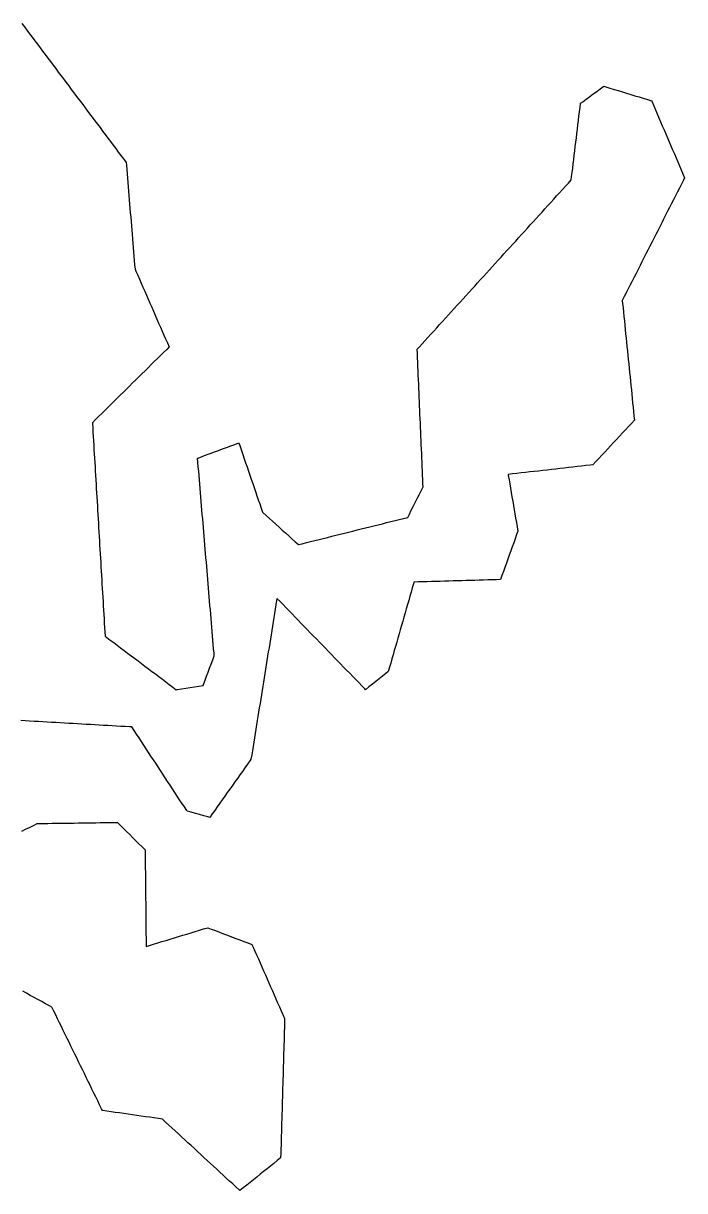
# Model space of a CAD drawing. Header units: millimetres. Extents: x 32 to 3054, y 42 to 5568.
# Drawn here: x 652.4 to 804.4, y 3499.2 to 3767.7 of the extents above; entities that cross this region are included whole.
import ezdxf

# ---------------------------------------------------------------- set-up
doc = ezdxf.new("R2010")
doc.units = ezdxf.units.MM
doc.layers.add('ALL_ISLANDS', color=7, linetype='Continuous')
doc.layers.add('OUTLINE_ISLAND_01', color=7, linetype='Continuous')

msp = doc.modelspace()

# ---------------------------------------------------------------- linework, layer by layer
at = {"layer": 'ALL_ISLANDS'}
for points in [[(652.0059, 3767.7425), (652.6061, 3766.9427), (653.2064, 3766.1429), (653.8066, 3765.3431), (654.4069, 3764.5432), (655.0071, 3763.7434), (655.6074, 3762.9436), (656.2076, 3762.1438), (656.8078, 3761.344), (657.4081, 3760.5442), (658.0083, 3759.7443), (658.6086, 3758.9445), (659.2088, 3758.1447), (659.8091, 3757.3449), (660.4093, 3756.5451), (661.0096, 3755.7453), (661.6098, 3754.9454), (662.21, 3754.1456), (662.8103, 3753.3458), (663.4105, 3752.546), (664.0108, 3751.7462), (664.611, 3750.9464), (665.2113, 3750.1465), (665.8115, 3749.3467), (666.4118, 3748.5469), (667.012, 3747.7471), (667.6123, 3746.9473), (668.2125, 3746.1475), (668.8127, 3745.3476), (669.413, 3744.5478), (670.0132, 3743.748), (670.6135, 3742.9482), (671.2137, 3742.1484), (671.814, 3741.3486), (672.4142, 3740.5488), (673.0145, 3739.7489), (673.6147, 3738.9491), (674.2149, 3738.1493), (674.8152, 3737.3495), (675.4154, 3736.5497), (676.0157, 3735.7499), (676.0673, 3735.1271), (676.15, 3734.1305), (676.2327, 3733.134), (676.3153, 3732.1374), (676.398, 3731.1408), (676.4806, 3730.1442), (676.5633, 3729.1476), (676.6459, 3728.1511), (676.7286, 3727.1545), (676.8113, 3726.1579), (676.8939, 3725.1613), (676.9766, 3724.1648), (677.0592, 3723.1682), (677.1419, 3722.1716), (677.2246, 3721.175), (677.3072, 3720.1784), (677.3899, 3719.1819), (677.4725, 3718.1853), (677.5552, 3717.1887), (677.6378, 3716.1921), (677.7205, 3715.1955), (677.8032, 3714.199), (677.8858, 3713.2024), (677.9685, 3712.2058), (678.0511, 3711.2092), (678.271, 3710.7078), (678.6727, 3709.7919), (679.0743, 3708.8761), (679.4759, 3707.9603), (679.8775, 3707.0445), (680.2791, 3706.1287), (680.6807, 3705.2129), (681.0823, 3704.2971), (681.4839, 3703.3813), (681.8855, 3702.4655), (682.2871, 3701.5496), (682.6887, 3700.6338), (683.0904, 3699.718), (683.492, 3698.8022), (683.8936, 3697.8864), (684.2952, 3696.9706), (684.6968, 3696.0548), (685.0984, 3695.139), (685.5, 3694.2232), (685.9016, 3693.3073), (685.3342, 3692.7473), (684.6225, 3692.0449), (683.9108, 3691.3424), (683.1991, 3690.6399), (682.4873, 3689.9375), (681.7756, 3689.235), (681.0639, 3688.5325), (680.3522, 3687.83), (679.6405, 3687.1276), (678.9288, 3686.4251), (678.2171, 3685.7226), (677.5053, 3685.0202), (676.7936, 3684.3177), (676.0819, 3683.6152), (675.3702, 3682.9128), (674.6585, 3682.2103), (673.9468, 3681.5078), (673.235, 3680.8054), (672.5233, 3680.1029), (671.8116, 3679.4004), (671.0999, 3678.698), (670.3882, 3677.9955), (669.6765, 3677.293), (668.9647, 3676.5906), (668.253, 3675.8881), (668.2641, 3675.7013), (668.3235, 3674.7031), (668.3828, 3673.7048), (668.4421, 3672.7066), (668.5014, 3671.7084), (668.5608, 3670.7101), (668.6201, 3669.7119), (668.6794, 3668.7137), (668.7387, 3667.7154), (668.798, 3666.7172), (668.8574, 3665.7189), (668.9167, 3664.7207), (668.976, 3663.7225), (669.0353, 3662.7242), (669.0947, 3661.726), (669.154, 3660.7277), (669.2133, 3659.7295), (669.2726, 3658.7313), (669.332, 3657.733), (669.3913, 3656.7348), (669.4506, 3655.7365), (669.5099, 3654.7383), (669.5693, 3653.7401), (669.6286, 3652.7418), (669.6879, 3651.7436), (669.7472, 3650.7454), (669.8066, 3649.7471), (669.8659, 3648.7489), (669.9252, 3647.7506), (669.9845, 3646.7524), (670.0439, 3645.7542), (670.1032, 3644.7559), (670.1625, 3643.7577), (670.2218, 3642.7594), (670.2812, 3641.7612), (670.3405, 3640.763), (670.3998, 3639.7647), (670.4591, 3638.7665), (670.5185, 3637.7682), (670.5778, 3636.77), (670.6371, 3635.7718), (670.6964, 3634.7735), (670.7558, 3633.7753), (670.8151, 3632.7771), (670.8744, 3631.7788), (670.9337, 3630.7806), (670.9931, 3629.7823), (671.0524, 3628.7841), (671.1117, 3627.7859), (671.171, 3626.7876), (671.556, 3626.4982), (672.3552, 3625.8972), (673.1545, 3625.2962), (673.9538, 3624.6953), (674.753, 3624.0943), (675.5523, 3623.4933), (676.3516, 3622.8923), (677.1508, 3622.2914), (677.9501, 3621.6904), (678.7494, 3621.0894), (679.5486, 3620.4884), (680.3479, 3619.8875), (681.1472, 3619.2865), (681.9464, 3618.6855), (682.7457, 3618.0845), (683.545, 3617.4836), (684.3442, 3616.8826), (685.1435, 3616.2816), (685.9428, 3615.6806), (686.742, 3615.0797), (687.5413, 3614.4787), (687.7564, 3614.5114), (688.745, 3614.662), (689.7336, 3614.8125), (690.7222, 3614.9631), (691.7108, 3615.1136), (692.6995, 3615.2642), (693.6881, 3615.4147), (693.7937, 3615.694), (694.1476, 3616.6293), (694.5014, 3617.5646), (694.8553, 3618.4999), (695.2091, 3619.4352), (695.563, 3620.3705), (695.9169, 3621.3058), (696.2707, 3622.2411), (696.2168, 3622.8817), (696.1328, 3623.8782), (696.0489, 3624.8746), (695.965, 3625.8711), (695.881, 3626.8676), (695.7971, 3627.8641), (695.7131, 3628.8605), (695.6292, 3629.857), (695.5453, 3630.8535), (695.4613, 3631.8499), (695.3774, 3632.8464), (695.2934, 3633.8429), (695.2095, 3634.8394), (695.1256, 3635.8358), (695.0416, 3636.8323), (694.9577, 3637.8288), (694.8738, 3638.8252), (694.7898, 3639.8217), (694.7059, 3640.8182), (694.6219, 3641.8146), (694.538, 3642.8111), (694.4541, 3643.8076), (694.3701, 3644.8041), (694.2862, 3645.8005), (694.2022, 3646.797), (694.1183, 3647.7935), (694.0344, 3648.7899), (693.9504, 3649.7864), (693.8665, 3650.7829), (693.7826, 3651.7794), (693.6986, 3652.7758), (693.6147, 3653.7723), (693.5307, 3654.7688), (693.4468, 3655.7652), (693.3629, 3656.7617), (693.2789, 3657.7582), (693.195, 3658.7547), (693.111, 3659.7511), (693.0271, 3660.7476), (692.9432, 3661.7441), (692.8592, 3662.7405), (692.7753, 3663.737), (692.6914, 3664.7335), (692.6074, 3665.73), (692.5235, 3666.7264), (692.4395, 3667.7229), (692.5535, 3667.7649), (693.4918, 3668.1107), (694.4302, 3668.4564), (695.3685, 3668.8022), (696.3068, 3669.148), (697.2451, 3669.4937), (698.1834, 3669.8395), (699.1218, 3670.1853), (700.0601, 3670.531), (700.9984, 3670.8768), (701.9367, 3671.2226), (702.2009, 3670.449), (702.524, 3669.5027), (702.8472, 3668.5563), (703.1704, 3667.61), (703.4935, 3666.6636), (703.8167, 3665.7173), (704.1398, 3664.7709), (704.463, 3663.8246), (704.7862, 3662.8782), (705.1093, 3661.9319), (705.4325, 3660.9856), (705.7556, 3660.0392), (706.0788, 3659.0929), (706.402, 3658.1465), (706.7251, 3657.2002), (707.0483, 3656.2538), (707.3714, 3655.3075), (707.4715, 3655.217), (708.2135, 3654.5466), (708.9555, 3653.8762), (709.6975, 3653.2058), (710.4395, 3652.5354), (711.1815, 3651.8649), (711.9234, 3651.1945), (712.6654, 3650.5241), (713.4074, 3649.8537), (714.1494, 3649.1833), (714.8914, 3648.5128), (715.6334, 3647.8424), (716.4989, 3648.0585), (717.4691, 3648.3008), (718.4393, 3648.543), (719.4095, 3648.7853), (720.3797, 3649.0275), (721.35, 3649.2697), (722.3202, 3649.512), (723.2904, 3649.7542), (724.2606, 3649.9965), (725.2308, 3650.2387), (726.201, 3650.4809), (727.1713, 3650.7232), (728.1415, 3650.9654), (729.1117, 3651.2077), (730.0819, 3651.4499), (731.0521, 3651.6922), (732.0223, 3651.9344), (732.9926, 3652.1766), (733.9628, 3652.4189), (734.933, 3652.6611), (735.9032, 3652.9034), (736.8734, 3653.1456), (737.8436, 3653.3878), (738.8138, 3653.6301), (739.7841, 3653.8723), (740.7543, 3654.1146), (741.1345, 3654.8645), (741.5868, 3655.7564), (742.039, 3656.6483), (742.4912, 3657.5402), (742.9435, 3658.4321), (743.3957, 3659.324), (743.8479, 3660.2159), (744.3002, 3661.1078), (744.2701, 3661.8067), (744.2272, 3662.8058), (744.1843, 3663.8048), (744.1413, 3664.8039), (744.0984, 3665.803), (744.0554, 3666.8021), (744.0125, 3667.8012), (743.9696, 3668.8002), (743.9266, 3669.7993), (743.8837, 3670.7984), (743.8408, 3671.7975), (743.7978, 3672.7965), (743.7549, 3673.7956), (743.712, 3674.7947), (743.669, 3675.7938), (743.6261, 3676.7929), (743.5832, 3677.7919), (743.5402, 3678.791), (743.4973, 3679.7901), (743.4543, 3680.7892), (743.4114, 3681.7882), (743.3685, 3682.7873), (743.3255, 3683.7864), (743.2826, 3684.7855), (743.2397, 3685.7846), (743.1967, 3686.7836), (743.1538, 3687.7827), (743.1109, 3688.7818), (743.0679, 3689.7809), (743.025, 3690.7799), (742.982, 3691.779), (742.9391, 3692.7781), (743.3805, 3693.2636), (744.0533, 3694.0034), (744.7261, 3694.7433), (745.3988, 3695.4831), (746.0716, 3696.223), (746.7444, 3696.9628), (747.4171, 3697.7027), (748.0899, 3698.4425), (748.7627, 3699.1824), (749.4354, 3699.9223), (750.1082, 3700.6621), (750.781, 3701.402), (751.4537, 3702.1418), (752.1265, 3702.8817), (752.7992, 3703.6215), (753.472, 3704.3614), (754.1448, 3705.1013), (754.8175, 3705.8411), (755.4903, 3706.581), (756.1631, 3707.3208), (756.8358, 3708.0607), (757.5086, 3708.8005), (758.1814, 3709.5404), (758.8541, 3710.2803), (759.5269, 3711.0201), (760.1997, 3711.76), (760.8724, 3712.4998), (761.5452, 3713.2397), (762.218, 3713.9795), (762.8907, 3714.7194), (763.5635, 3715.4592), (764.2362, 3716.1991), (764.909, 3716.939), (765.5818, 3717.6788), (766.2545, 3718.4187), (766.9273, 3719.1585), (767.6001, 3719.8984), (768.2728, 3720.6382), (768.9456, 3721.3781), (769.6184, 3722.118), (770.2911, 3722.8578), (770.9639, 3723.5977), (771.6367, 3724.3375), (772.3094, 3725.0774), (772.9822, 3725.8172), (773.655, 3726.5571), (774.3277, 3727.297), (775.0005, 3728.0368), (775.6732, 3728.7767), (776.346, 3729.5165), (777.0188, 3730.2564), (777.6915, 3730.9962), (778.3643, 3731.7361), (778.4545, 3732.4789), (778.5751, 3733.4717), (778.6956, 3734.4644), (778.8162, 3735.4571), (778.9368, 3736.4498), (779.0573, 3737.4425), (779.1779, 3738.4352), (779.2984, 3739.4279), (779.419, 3740.4206), (779.5396, 3741.4133), (779.6601, 3742.406), (779.7807, 3743.3987), (779.9012, 3744.3914), (780.0218, 3745.3841), (780.1424, 3746.3768), (780.2629, 3747.3695), (780.3835, 3748.3622), (780.504, 3749.355), (781.0075, 3749.7254), (781.8129, 3750.3181), (782.6184, 3750.9107), (783.4238, 3751.5034), (784.2293, 3752.096), (785.0347, 3752.6887), (785.8402, 3753.2814), (786.298, 3753.142), (787.2547, 3752.8507), (788.2113, 3752.5595), (789.168, 3752.2682), (790.1246, 3751.9769), (791.0812, 3751.6857), (792.0379, 3751.3944), (792.9945, 3751.1032), (793.9512, 3750.8119), (794.9078, 3750.5207), (795.8645, 3750.2294), (796.8211, 3749.9381), (796.93, 3749.6849), (797.3251, 3748.7662), (797.7201, 3747.8476), (798.1152, 3746.9289), (798.5103, 3746.0103), (798.9053, 3745.0916), (799.3004, 3744.173), (799.6954, 3743.2543), (800.0905, 3742.3357), (800.4856, 3741.417), (800.8806, 3740.4984), (801.2757, 3739.5797), (801.6708, 3738.661), (802.0658, 3737.7424), (802.4609, 3736.8237), (802.8559, 3735.9051), (803.251, 3734.9864), (803.6461, 3734.0678), (804.0411, 3733.1491), (804.4362, 3732.2305), (804.1354, 3731.6379), (803.6827, 3730.7462), (803.2301, 3729.8545), (802.7775, 3728.9628), (802.3248, 3728.0711), (801.8722, 3727.1794), (801.4196, 3726.2877), (800.9669, 3725.396), (800.5143, 3724.5043), (800.0616, 3723.6126), (799.609, 3722.7209), (799.1564, 3721.8292), (798.7037, 3720.9376), (798.2511, 3720.0459), (797.7985, 3719.1542), (797.3458, 3718.2625), (796.8932, 3717.3708), (796.4405, 3716.4791), (795.9879, 3715.5874), (795.5353, 3714.6957), (795.0826, 3713.804), (794.63, 3712.9123), (794.1774, 3712.0206), (793.7247, 3711.1289), (793.2721, 3710.2372), (792.8194, 3709.3455), (792.3668, 3708.4538), (791.9142, 3707.5621), (791.4615, 3706.6704), (791.0089, 3705.7787), (790.5563, 3704.8871), (790.1036, 3703.9954), (790.1711, 3703.3259), (790.2715, 3702.331), (790.3718, 3701.336), (790.4721, 3700.3411), (790.5725, 3699.3461), (790.6728, 3698.3512), (790.7732, 3697.3562), (790.8735, 3696.3613), (790.9739, 3695.3663), (791.0742, 3694.3714), (791.1745, 3693.3764), (791.2749, 3692.3815), (791.3752, 3691.3865), (791.4756, 3690.3915), (791.5759, 3689.3966), (791.6762, 3688.4016), (791.7766, 3687.4067), (791.8769, 3686.4117), (791.9773, 3685.4168), (792.0776, 3684.4218), (792.178, 3683.4269), (792.2783, 3682.4319), (792.3786, 3681.437), (792.479, 3680.442), (792.5793, 3679.4471), (792.6797, 3678.4521), (792.78, 3677.4572), (792.8803, 3676.4622), (792.8682, 3676.4492), (792.1873, 3675.7169), (791.5063, 3674.9846), (790.8253, 3674.2523), (790.1444, 3673.52), (789.4634, 3672.7876), (788.7824, 3672.0553), (788.1014, 3671.323), (787.4205, 3670.5907), (786.7395, 3669.8584), (786.0585, 3669.1261), (785.3775, 3668.3938), (784.6966, 3667.6615), (784.0156, 3666.9292), (783.3346, 3666.1969), (782.7289, 3666.128), (781.7353, 3666.0151), (780.7417, 3665.9022), (779.7481, 3665.7893), (778.7545, 3665.6764), (777.7609, 3665.5635), (776.7673, 3665.4506), (775.7737, 3665.3377), (774.7801, 3665.2248), (773.7865, 3665.1118), (772.7929, 3664.9989), (771.7993, 3664.886), (770.8057, 3664.7731), (769.8121, 3664.6602), (768.8185, 3664.5473), (767.8249, 3664.4344), (766.8313, 3664.3215), (765.8377, 3664.2086), (764.8441, 3664.0957), (763.8504, 3663.9828), (763.8884, 3663.7609), (764.0568, 3662.7751), (764.2252, 3661.7894), (764.3936, 3660.8037), (764.5621, 3659.818), (764.7305, 3658.8323), (764.8989, 3657.8466), (765.0673, 3656.8609), (765.2357, 3655.8751), (765.4042, 3654.8894), (765.5726, 3653.9037), (765.741, 3652.918), (765.9094, 3651.9323), (766.0779, 3650.9466), (765.7942, 3650.1506), (765.4585, 3649.2086), (765.1229, 3648.2667), (764.7872, 3647.3247), (764.4515, 3646.3827), (764.1158, 3645.4407), (763.7801, 3644.4988), (763.4444, 3643.5568), (763.1088, 3642.6148), (762.7731, 3641.6728), (762.4374, 3640.7309), (762.1017, 3639.7889), (761.1883, 3639.7628), (760.1887, 3639.7343), (759.1891, 3639.7058), (758.1895, 3639.6773), (757.1899, 3639.6488), (756.1904, 3639.6203), (755.1908, 3639.5918), (754.1912, 3639.5633), (753.1916, 3639.5348), (752.192, 3639.5063), (751.1924, 3639.4778), (750.1928, 3639.4493), (749.1932, 3639.4208), (748.1936, 3639.3923), (747.194, 3639.3638), (746.1944, 3639.3353), (745.1948, 3639.3068), (744.1952, 3639.2783), (743.1956, 3639.2498), (742.196, 3639.2213), (742.0899, 3638.852), (741.8137, 3637.8909), (741.5375, 3636.9298), (741.2613, 3635.9687), (740.9851, 3635.0076), (740.7089, 3634.0465), (740.4327, 3633.0854), (740.1565, 3632.1243), (739.8803, 3631.1632), (739.6041, 3630.2021), (739.3279, 3629.241), (739.0518, 3628.2799), (738.7756, 3627.3188), (738.4994, 3626.3577), (738.2232, 3625.3966), (737.947, 3624.4355), (737.6708, 3623.4744), (737.3946, 3622.5133), (737.1184, 3621.5522), (736.8422, 3620.5911), (736.566, 3619.63), (736.2898, 3618.6689), (735.7481, 3618.2332), (734.9688, 3617.6066), (734.1896, 3616.9799), (733.4103, 3616.3532), (732.631, 3615.7265), (731.8517, 3615.0998), (731.0725, 3614.4731), (730.8924, 3614.6587), (730.1961, 3615.3764), (729.4998, 3616.0942), (728.8034, 3616.8119), (728.1071, 3617.5296), (727.4108, 3618.2473), (726.7145, 3618.9651), (726.0181, 3619.6828), (725.3218, 3620.4005), (724.6255, 3621.1182), (723.9292, 3621.836), (723.2328, 3622.5537), (722.5365, 3623.2714), (721.8402, 3623.9892), (721.1439, 3624.7069), (720.4475, 3625.4246), (719.7512, 3626.1423), (719.0549, 3626.8601), (718.3586, 3627.5778), (717.6622, 3628.2955), (716.9659, 3629.0132), (716.2696, 3629.731), (715.5733, 3630.4487), (714.8769, 3631.1664), (714.1806, 3631.8841), (713.4843, 3632.6019), (712.788, 3633.3196), (712.0916, 3634.0373), (711.3953, 3634.7551), (710.699, 3635.4728), (710.6221, 3634.9968), (710.4627, 3634.0095), (710.3032, 3633.0223), (710.1437, 3632.0351), (709.9843, 3631.0479), (709.8248, 3630.0607), (709.6654, 3629.0735), (709.5059, 3628.0863), (709.3465, 3627.0991), (709.187, 3626.1119), (709.0276, 3625.1247), (708.8681, 3624.1375), (708.7086, 3623.1503), (708.5492, 3622.1631), (708.3897, 3621.1759), (708.2303, 3620.1887), (708.0708, 3619.2015), (707.9114, 3618.2143), (707.7519, 3617.2271), (707.5925, 3616.2399), (707.433, 3615.2526), (707.2736, 3614.2654), (707.1141, 3613.2782), (706.9546, 3612.291), (706.7952, 3611.3038), (706.6357, 3610.3166), (706.4763, 3609.3294), (706.3168, 3608.3422), (706.1574, 3607.355), (705.9979, 3606.3678), (705.8385, 3605.3806), (705.679, 3604.3934), (705.5195, 3603.4062), (705.3601, 3602.419), (705.2006, 3601.4318), (705.0412, 3600.4446), (704.8817, 3599.4574), (704.7223, 3598.4702), (704.4873, 3598.1392), (703.9085, 3597.3238), (703.3296, 3596.5084), (702.7507, 3595.693), (702.1718, 3594.8776), (701.5929, 3594.0622), (701.014, 3593.2468), (700.4351, 3592.4314), (699.8563, 3591.616), (699.2774, 3590.8005), (698.6985, 3589.9851), (698.1196, 3589.1697), (697.5407, 3588.3543), (696.9618, 3587.5389), (696.383, 3586.7235), (695.8041, 3585.9081), (695.2252, 3585.0927), (694.8278, 3585.2047), (693.8652, 3585.4759), (692.9027, 3585.7471), (691.9402, 3586.0184), (690.9777, 3586.2896), (690.0152, 3586.5609), (689.9458, 3586.6666), (689.3974, 3587.5028), (688.849, 3588.339), (688.3005, 3589.1752), (687.7521, 3590.0114), (687.2037, 3590.8476), (686.6552, 3591.6838), (686.1068, 3592.52), (685.5584, 3593.3562), (685.0099, 3594.1924), (684.4615, 3595.0286), (683.9131, 3595.8648), (683.3646, 3596.7009), (682.8162, 3597.5371), (682.2678, 3598.3733), (681.7193, 3599.2095), (681.1709, 3600.0457), (680.6225, 3600.8819), (680.074, 3601.7181), (679.5256, 3602.5543), (678.9772, 3603.3905), (678.4287, 3604.2267), (677.8803, 3605.0629), (677.3319, 3605.8991), (676.7907, 3605.9302), (675.7924, 3605.9875), (674.794, 3606.0449), (673.7957, 3606.1023), (672.7973, 3606.1597), (671.799, 3606.217), (670.8006, 3606.2744), (669.8023, 3606.3318), (668.8039, 3606.3891), (667.8056, 3606.4465), (666.8072, 3606.5039), (665.8089, 3606.5613), (664.8105, 3606.6186), (663.8121, 3606.676), (662.8138, 3606.7334), (661.8154, 3606.7907), (660.8171, 3606.8481), (659.8187, 3606.9055), (658.8204, 3606.9628), (657.822, 3607.0202), (656.8237, 3607.0776), (655.8253, 3607.135), (654.827, 3607.1923), (653.8286, 3607.2497), (652.8303, 3607.3071), (651.8319, 3607.3644)], [(651.9967, 3581.9275), (652.8937, 3582.3696), (653.7906, 3582.8116), (654.6876, 3583.2537), (655.5846, 3583.6958), (656.027, 3583.7017), (657.027, 3583.715), (658.0269, 3583.7284), (659.0268, 3583.7417), (660.0267, 3583.7551), (661.0266, 3583.7684), (662.0265, 3583.7817), (663.0264, 3583.7951), (664.0263, 3583.8084), (665.0262, 3583.8218), (666.0262, 3583.8351), (667.0261, 3583.8484), (668.026, 3583.8618), (669.0259, 3583.8751), (670.0258, 3583.8885), (671.0257, 3583.9018), (672.0256, 3583.9152), (673.0255, 3583.9285), (674.0254, 3583.9418), (674.7116, 3583.2589), (675.4204, 3582.5534), (676.1291, 3581.848), (676.8379, 3581.1425), (677.5467, 3580.4371), (678.2554, 3579.7316), (678.9642, 3579.0262), (679.673, 3578.3207), (680.3817, 3577.6153), (680.3838, 3577.4086), (680.3939, 3576.4087), (680.404, 3575.4087), (680.4141, 3574.4088), (680.4242, 3573.4088), (680.4343, 3572.4089), (680.4444, 3571.4089), (680.4545, 3570.409), (680.4647, 3569.409), (680.4748, 3568.4091), (680.4849, 3567.4091), (680.495, 3566.4092), (680.5051, 3565.4092), (680.5152, 3564.4093), (680.5253, 3563.4093), (680.5354, 3562.4094), (680.5455, 3561.4094), (680.5556, 3560.4095), (680.5657, 3559.4095), (680.5758, 3558.4096), (680.5859, 3557.4096), (680.596, 3556.4097), (680.6061, 3555.4097), (681.381, 3555.6455), (682.3377, 3555.9366), (683.2944, 3556.2277), (684.2511, 3556.5188), (685.2078, 3556.8099), (686.1645, 3557.101), (687.1212, 3557.3922), (688.0779, 3557.6833), (689.0346, 3557.9744), (689.9913, 3558.2655), (690.9479, 3558.5566), (691.9046, 3558.8477), (692.8613, 3559.1388), (693.818, 3559.4299), (694.7747, 3559.721), (695.6015, 3559.407), (696.5363, 3559.0519), (697.4712, 3558.6968), (698.406, 3558.3418), (699.3408, 3557.9867), (700.2757, 3557.6316), (701.2105, 3557.2766), (702.1454, 3556.9215), (703.0802, 3556.5664), (704.015, 3556.2114), (704.9499, 3555.8563), (705.2025, 3555.2834), (705.6059, 3554.3684), (706.0093, 3553.4533), (706.4127, 3552.5383), (706.8161, 3551.6233), (707.2195, 3550.7083), (707.6229, 3549.7933), (708.0263, 3548.8782), (708.4297, 3547.9632), (708.8331, 3547.0482), (709.2366, 3546.1332), (709.64, 3545.2182), (710.0434, 3544.3031), (710.4468, 3543.3881), (710.8502, 3542.4731), (711.2536, 3541.5581), (711.657, 3540.6431), (712.0604, 3539.728), (712.4638, 3538.813), (712.4632, 3538.7901), (712.4344, 3537.7905), (712.4056, 3536.7909), (712.3768, 3535.7913), (712.348, 3534.7917), (712.3192, 3533.7921), (712.2905, 3532.7926), (712.2617, 3531.793), (712.2329, 3530.7934), (712.2041, 3529.7938), (712.1753, 3528.7942), (712.1465, 3527.7946), (712.1177, 3526.795), (712.089, 3525.7955), (712.0602, 3524.7959), (712.0314, 3523.7963), (712.0026, 3522.7967), (711.9738, 3521.7971), (711.945, 3520.7975), (711.9162, 3519.7979), (711.8875, 3518.7984), (711.8587, 3517.7988), (711.8299, 3516.7992), (711.8011, 3515.7996), (711.7723, 3514.8), (711.7435, 3513.8004), (711.7148, 3512.8008), (711.686, 3511.8013), (711.6572, 3510.8017), (711.6284, 3509.8021), (711.5996, 3508.8025), (711.5708, 3507.8029), (711.542, 3506.8033), (711.5163, 3506.7826), (710.7381, 3506.1545), (709.96, 3505.5264), (709.1818, 3504.8984), (708.4037, 3504.2703), (707.6255, 3503.6423), (706.8473, 3503.0142), (706.0692, 3502.3861), (705.291, 3501.7581), (704.5128, 3501.13), (703.7347, 3500.502), (702.9565, 3499.8739), (702.1783, 3499.2458), (701.9858, 3499.4236), (701.251, 3500.1019), (700.5162, 3500.7802), (699.7815, 3501.4585), (699.0467, 3502.1368), (698.3119, 3502.8151), (697.5771, 3503.4934), (696.8424, 3504.1717), (696.1076, 3504.85), (695.3728, 3505.5283), (694.638, 3506.2067), (693.9032, 3506.885), (693.1685, 3507.5633), (692.4337, 3508.2416), (691.6989, 3508.9199), (690.9641, 3509.5982), (690.2294, 3510.2765), (689.4946, 3510.9548), (688.7598, 3511.6331), (688.025, 3512.3114), (687.2902, 3512.9897), (686.5555, 3513.668), (685.8207, 3514.3463), (685.0859, 3515.0247), (684.3511, 3515.703), (683.4257, 3515.836), (682.4359, 3515.9784), (681.446, 3516.1207), (680.4562, 3516.263), (679.4664, 3516.4053), (678.4766, 3516.5477), (677.4868, 3516.69), (676.4969, 3516.8323), (675.5071, 3516.9746), (674.5173, 3517.117), (673.5275, 3517.2593), (672.5377, 3517.4016), (671.5478, 3517.5439), (670.558, 3517.6863), (670.3548, 3518.1017), (669.9154, 3519), (669.476, 3519.8984), (669.0367, 3520.7967), (668.5973, 3521.695), (668.1579, 3522.5933), (667.7185, 3523.4916), (667.2791, 3524.3899), (666.8398, 3525.2882), (666.4004, 3526.1865), (665.961, 3527.0848), (665.5216, 3527.9831), (665.0822, 3528.8814), (664.6429, 3529.7797), (664.2035, 3530.678), (663.7641, 3531.5763), (663.3247, 3532.4746), (662.8853, 3533.3729), (662.446, 3534.2712), (662.0066, 3535.1695), (661.5672, 3536.0678), (661.1278, 3536.9661), (660.6884, 3537.8644), (660.2491, 3538.7627), (659.8097, 3539.661), (659.3703, 3540.5593), (658.9309, 3541.4576), (658.3702, 3541.7632), (657.4922, 3542.2419), (656.6142, 3542.7205), (655.7362, 3543.1992), (654.8582, 3543.6778), (653.9802, 3544.1564), (653.1021, 3544.6351), (652.2241, 3545.1137)]]:
    msp.add_lwpolyline(points, dxfattribs=at)
at = {"layer": 'OUTLINE_ISLAND_01'}
for points in [[(652.0059, 3767.7425), (652.6061, 3766.9427), (653.2064, 3766.1429), (653.8066, 3765.3431), (654.4069, 3764.5432), (655.0071, 3763.7434), (655.6074, 3762.9436), (656.2076, 3762.1438), (656.8078, 3761.344), (657.4081, 3760.5442), (658.0083, 3759.7443), (658.6086, 3758.9445), (659.2088, 3758.1447), (659.8091, 3757.3449), (660.4093, 3756.5451), (661.0096, 3755.7453), (661.6098, 3754.9454), (662.21, 3754.1456), (662.8103, 3753.3458), (663.4105, 3752.546), (664.0108, 3751.7462), (664.611, 3750.9464), (665.2113, 3750.1465), (665.8115, 3749.3467), (666.4118, 3748.5469), (667.012, 3747.7471), (667.6123, 3746.9473), (668.2125, 3746.1475), (668.8127, 3745.3476), (669.413, 3744.5478), (670.0132, 3743.748), (670.6135, 3742.9482), (671.2137, 3742.1484), (671.814, 3741.3486), (672.4142, 3740.5488), (673.0145, 3739.7489), (673.6147, 3738.9491), (674.2149, 3738.1493), (674.8152, 3737.3495), (675.4154, 3736.5497), (676.0157, 3735.7499), (676.0673, 3735.1271), (676.15, 3734.1305), (676.2327, 3733.134), (676.3153, 3732.1374), (676.398, 3731.1408), (676.4806, 3730.1442), (676.5633, 3729.1476), (676.6459, 3728.1511), (676.7286, 3727.1545), (676.8113, 3726.1579), (676.8939, 3725.1613), (676.9766, 3724.1648), (677.0592, 3723.1682), (677.1419, 3722.1716), (677.2246, 3721.175), (677.3072, 3720.1784), (677.3899, 3719.1819), (677.4725, 3718.1853), (677.5552, 3717.1887), (677.6378, 3716.1921), (677.7205, 3715.1955), (677.8032, 3714.199), (677.8858, 3713.2024), (677.9685, 3712.2058), (678.0511, 3711.2092), (678.271, 3710.7078), (678.6727, 3709.7919), (679.0743, 3708.8761), (679.4759, 3707.9603), (679.8775, 3707.0445), (680.2791, 3706.1287), (680.6807, 3705.2129), (681.0823, 3704.2971), (681.4839, 3703.3813), (681.8855, 3702.4655), (682.2871, 3701.5496), (682.6887, 3700.6338), (683.0904, 3699.718), (683.492, 3698.8022), (683.8936, 3697.8864), (684.2952, 3696.9706), (684.6968, 3696.0548), (685.0984, 3695.139), (685.5, 3694.2232), (685.9016, 3693.3073), (685.3342, 3692.7473), (684.6225, 3692.0449), (683.9108, 3691.3424), (683.1991, 3690.6399), (682.4873, 3689.9375), (681.7756, 3689.235), (681.0639, 3688.5325), (680.3522, 3687.83), (679.6405, 3687.1276), (678.9288, 3686.4251), (678.2171, 3685.7226), (677.5053, 3685.0202), (676.7936, 3684.3177), (676.0819, 3683.6152), (675.3702, 3682.9128), (674.6585, 3682.2103), (673.9468, 3681.5078), (673.235, 3680.8054), (672.5233, 3680.1029), (671.8116, 3679.4004), (671.0999, 3678.698), (670.3882, 3677.9955), (669.6765, 3677.293), (668.9647, 3676.5906), (668.253, 3675.8881), (668.2641, 3675.7013), (668.3235, 3674.7031), (668.3828, 3673.7048), (668.4421, 3672.7066), (668.5014, 3671.7084), (668.5608, 3670.7101), (668.6201, 3669.7119), (668.6794, 3668.7137), (668.7387, 3667.7154), (668.798, 3666.7172), (668.8574, 3665.7189), (668.9167, 3664.7207), (668.976, 3663.7225), (669.0353, 3662.7242), (669.0947, 3661.726), (669.154, 3660.7277), (669.2133, 3659.7295), (669.2726, 3658.7313), (669.332, 3657.733), (669.3913, 3656.7348), (669.4506, 3655.7365), (669.5099, 3654.7383), (669.5693, 3653.7401), (669.6286, 3652.7418), (669.6879, 3651.7436), (669.7472, 3650.7454), (669.8066, 3649.7471), (669.8659, 3648.7489), (669.9252, 3647.7506), (669.9845, 3646.7524), (670.0439, 3645.7542), (670.1032, 3644.7559), (670.1625, 3643.7577), (670.2218, 3642.7594), (670.2812, 3641.7612), (670.3405, 3640.763), (670.3998, 3639.7647), (670.4591, 3638.7665), (670.5185, 3637.7682), (670.5778, 3636.77), (670.6371, 3635.7718), (670.6964, 3634.7735), (670.7558, 3633.7753), (670.8151, 3632.7771), (670.8744, 3631.7788), (670.9337, 3630.7806), (670.9931, 3629.7823), (671.0524, 3628.7841), (671.1117, 3627.7859), (671.171, 3626.7876), (671.556, 3626.4982), (672.3552, 3625.8972), (673.1545, 3625.2962), (673.9538, 3624.6953), (674.753, 3624.0943), (675.5523, 3623.4933), (676.3516, 3622.8923), (677.1508, 3622.2914), (677.9501, 3621.6904), (678.7494, 3621.0894), (679.5486, 3620.4884), (680.3479, 3619.8875), (681.1472, 3619.2865), (681.9464, 3618.6855), (682.7457, 3618.0845), (683.545, 3617.4836), (684.3442, 3616.8826), (685.1435, 3616.2816), (685.9428, 3615.6806), (686.742, 3615.0797), (687.5413, 3614.4787), (687.7564, 3614.5114), (688.745, 3614.662), (689.7336, 3614.8125), (690.7222, 3614.9631), (691.7108, 3615.1136), (692.6995, 3615.2642), (693.6881, 3615.4147), (693.7937, 3615.694), (694.1476, 3616.6293), (694.5014, 3617.5646), (694.8553, 3618.4999), (695.2091, 3619.4352), (695.563, 3620.3705), (695.9169, 3621.3058), (696.2707, 3622.2411), (696.2168, 3622.8817), (696.1328, 3623.8782), (696.0489, 3624.8746), (695.965, 3625.8711), (695.881, 3626.8676), (695.7971, 3627.8641), (695.7131, 3628.8605), (695.6292, 3629.857), (695.5453, 3630.8535), (695.4613, 3631.8499), (695.3774, 3632.8464), (695.2934, 3633.8429), (695.2095, 3634.8394), (695.1256, 3635.8358), (695.0416, 3636.8323), (694.9577, 3637.8288), (694.8738, 3638.8252), (694.7898, 3639.8217), (694.7059, 3640.8182), (694.6219, 3641.8146), (694.538, 3642.8111), (694.4541, 3643.8076), (694.3701, 3644.8041), (694.2862, 3645.8005), (694.2022, 3646.797), (694.1183, 3647.7935), (694.0344, 3648.7899), (693.9504, 3649.7864), (693.8665, 3650.7829), (693.7826, 3651.7794), (693.6986, 3652.7758), (693.6147, 3653.7723), (693.5307, 3654.7688), (693.4468, 3655.7652), (693.3629, 3656.7617), (693.2789, 3657.7582), (693.195, 3658.7547), (693.111, 3659.7511), (693.0271, 3660.7476), (692.9432, 3661.7441), (692.8592, 3662.7405), (692.7753, 3663.737), (692.6914, 3664.7335), (692.6074, 3665.73), (692.5235, 3666.7264), (692.4395, 3667.7229), (692.5535, 3667.7649), (693.4918, 3668.1107), (694.4302, 3668.4564), (695.3685, 3668.8022), (696.3068, 3669.148), (697.2451, 3669.4937), (698.1834, 3669.8395), (699.1218, 3670.1853), (700.0601, 3670.531), (700.9984, 3670.8768), (701.9367, 3671.2226), (702.2009, 3670.449), (702.524, 3669.5027), (702.8472, 3668.5563), (703.1704, 3667.61), (703.4935, 3666.6636), (703.8167, 3665.7173), (704.1398, 3664.7709), (704.463, 3663.8246), (704.7862, 3662.8782), (705.1093, 3661.9319), (705.4325, 3660.9856), (705.7556, 3660.0392), (706.0788, 3659.0929), (706.402, 3658.1465), (706.7251, 3657.2002), (707.0483, 3656.2538), (707.3714, 3655.3075), (707.4715, 3655.217), (708.2135, 3654.5466), (708.9555, 3653.8762), (709.6975, 3653.2058), (710.4395, 3652.5354), (711.1815, 3651.8649), (711.9234, 3651.1945), (712.6654, 3650.5241), (713.4074, 3649.8537), (714.1494, 3649.1833), (714.8914, 3648.5128), (715.6334, 3647.8424), (716.4989, 3648.0585), (717.4691, 3648.3008), (718.4393, 3648.543), (719.4095, 3648.7853), (720.3797, 3649.0275), (721.35, 3649.2697), (722.3202, 3649.512), (723.2904, 3649.7542), (724.2606, 3649.9965), (725.2308, 3650.2387), (726.201, 3650.4809), (727.1713, 3650.7232), (728.1415, 3650.9654), (729.1117, 3651.2077), (730.0819, 3651.4499), (731.0521, 3651.6922), (732.0223, 3651.9344), (732.9926, 3652.1766), (733.9628, 3652.4189), (734.933, 3652.6611), (735.9032, 3652.9034), (736.8734, 3653.1456), (737.8436, 3653.3878), (738.8138, 3653.6301), (739.7841, 3653.8723), (740.7543, 3654.1146), (741.1345, 3654.8645), (741.5868, 3655.7564), (742.039, 3656.6483), (742.4912, 3657.5402), (742.9435, 3658.4321), (743.3957, 3659.324), (743.8479, 3660.2159), (744.3002, 3661.1078), (744.2701, 3661.8067), (744.2272, 3662.8058), (744.1843, 3663.8048), (744.1413, 3664.8039), (744.0984, 3665.803), (744.0554, 3666.8021), (744.0125, 3667.8012), (743.9696, 3668.8002), (743.9266, 3669.7993), (743.8837, 3670.7984), (743.8408, 3671.7975), (743.7978, 3672.7965), (743.7549, 3673.7956), (743.712, 3674.7947), (743.669, 3675.7938), (743.6261, 3676.7929), (743.5832, 3677.7919), (743.5402, 3678.791), (743.4973, 3679.7901), (743.4543, 3680.7892), (743.4114, 3681.7882), (743.3685, 3682.7873), (743.3255, 3683.7864), (743.2826, 3684.7855), (743.2397, 3685.7846), (743.1967, 3686.7836), (743.1538, 3687.7827), (743.1109, 3688.7818), (743.0679, 3689.7809), (743.025, 3690.7799), (742.982, 3691.779), (742.9391, 3692.7781), (743.3805, 3693.2636), (744.0533, 3694.0034), (744.7261, 3694.7433), (745.3988, 3695.4831), (746.0716, 3696.223), (746.7444, 3696.9628), (747.4171, 3697.7027), (748.0899, 3698.4425), (748.7627, 3699.1824), (749.4354, 3699.9223), (750.1082, 3700.6621), (750.781, 3701.402), (751.4537, 3702.1418), (752.1265, 3702.8817), (752.7992, 3703.6215), (753.472, 3704.3614), (754.1448, 3705.1013), (754.8175, 3705.8411), (755.4903, 3706.581), (756.1631, 3707.3208), (756.8358, 3708.0607), (757.5086, 3708.8005), (758.1814, 3709.5404), (758.8541, 3710.2803), (759.5269, 3711.0201), (760.1997, 3711.76), (760.8724, 3712.4998), (761.5452, 3713.2397), (762.218, 3713.9795), (762.8907, 3714.7194), (763.5635, 3715.4592), (764.2362, 3716.1991), (764.909, 3716.939), (765.5818, 3717.6788), (766.2545, 3718.4187), (766.9273, 3719.1585), (767.6001, 3719.8984), (768.2728, 3720.6382), (768.9456, 3721.3781), (769.6184, 3722.118), (770.2911, 3722.8578), (770.9639, 3723.5977), (771.6367, 3724.3375), (772.3094, 3725.0774), (772.9822, 3725.8172), (773.655, 3726.5571), (774.3277, 3727.297), (775.0005, 3728.0368), (775.6732, 3728.7767), (776.346, 3729.5165), (777.0188, 3730.2564), (777.6915, 3730.9962), (778.3643, 3731.7361), (778.4545, 3732.4789), (778.5751, 3733.4717), (778.6956, 3734.4644), (778.8162, 3735.4571), (778.9368, 3736.4498), (779.0573, 3737.4425), (779.1779, 3738.4352), (779.2984, 3739.4279), (779.419, 3740.4206), (779.5396, 3741.4133), (779.6601, 3742.406), (779.7807, 3743.3987), (779.9012, 3744.3914), (780.0218, 3745.3841), (780.1424, 3746.3768), (780.2629, 3747.3695), (780.3835, 3748.3622), (780.504, 3749.355), (781.0075, 3749.7254), (781.8129, 3750.3181), (782.6184, 3750.9107), (783.4238, 3751.5034), (784.2293, 3752.096), (785.0347, 3752.6887), (785.8402, 3753.2814), (786.298, 3753.142), (787.2547, 3752.8507), (788.2113, 3752.5595), (789.168, 3752.2682), (790.1246, 3751.9769), (791.0812, 3751.6857), (792.0379, 3751.3944), (792.9945, 3751.1032), (793.9512, 3750.8119), (794.9078, 3750.5207), (795.8645, 3750.2294), (796.8211, 3749.9381), (796.93, 3749.6849), (797.3251, 3748.7662), (797.7201, 3747.8476), (798.1152, 3746.9289), (798.5103, 3746.0103), (798.9053, 3745.0916), (799.3004, 3744.173), (799.6954, 3743.2543), (800.0905, 3742.3357), (800.4856, 3741.417), (800.8806, 3740.4984), (801.2757, 3739.5797), (801.6708, 3738.661), (802.0658, 3737.7424), (802.4609, 3736.8237), (802.8559, 3735.9051), (803.251, 3734.9864), (803.6461, 3734.0678), (804.0411, 3733.1491), (804.4362, 3732.2305), (804.1354, 3731.6379), (803.6827, 3730.7462), (803.2301, 3729.8545), (802.7775, 3728.9628), (802.3248, 3728.0711), (801.8722, 3727.1794), (801.4196, 3726.2877), (800.9669, 3725.396), (800.5143, 3724.5043), (800.0616, 3723.6126), (799.609, 3722.7209), (799.1564, 3721.8292), (798.7037, 3720.9376), (798.2511, 3720.0459), (797.7985, 3719.1542), (797.3458, 3718.2625), (796.8932, 3717.3708), (796.4405, 3716.4791), (795.9879, 3715.5874), (795.5353, 3714.6957), (795.0826, 3713.804), (794.63, 3712.9123), (794.1774, 3712.0206), (793.7247, 3711.1289), (793.2721, 3710.2372), (792.8194, 3709.3455), (792.3668, 3708.4538), (791.9142, 3707.5621), (791.4615, 3706.6704), (791.0089, 3705.7787), (790.5563, 3704.8871), (790.1036, 3703.9954), (790.1711, 3703.3259), (790.2715, 3702.331), (790.3718, 3701.336), (790.4721, 3700.3411), (790.5725, 3699.3461), (790.6728, 3698.3512), (790.7732, 3697.3562), (790.8735, 3696.3613), (790.9739, 3695.3663), (791.0742, 3694.3714), (791.1745, 3693.3764), (791.2749, 3692.3815), (791.3752, 3691.3865), (791.4756, 3690.3915), (791.5759, 3689.3966), (791.6762, 3688.4016), (791.7766, 3687.4067), (791.8769, 3686.4117), (791.9773, 3685.4168), (792.0776, 3684.4218), (792.178, 3683.4269), (792.2783, 3682.4319), (792.3786, 3681.437), (792.479, 3680.442), (792.5793, 3679.4471), (792.6797, 3678.4521), (792.78, 3677.4572), (792.8803, 3676.4622), (792.8682, 3676.4492), (792.1873, 3675.7169), (791.5063, 3674.9846), (790.8253, 3674.2523), (790.1444, 3673.52), (789.4634, 3672.7876), (788.7824, 3672.0553), (788.1014, 3671.323), (787.4205, 3670.5907), (786.7395, 3669.8584), (786.0585, 3669.1261), (785.3775, 3668.3938), (784.6966, 3667.6615), (784.0156, 3666.9292), (783.3346, 3666.1969), (782.7289, 3666.128), (781.7353, 3666.0151), (780.7417, 3665.9022), (779.7481, 3665.7893), (778.7545, 3665.6764), (777.7609, 3665.5635), (776.7673, 3665.4506), (775.7737, 3665.3377), (774.7801, 3665.2248), (773.7865, 3665.1118), (772.7929, 3664.9989), (771.7993, 3664.886), (770.8057, 3664.7731), (769.8121, 3664.6602), (768.8185, 3664.5473), (767.8249, 3664.4344), (766.8313, 3664.3215), (765.8377, 3664.2086), (764.8441, 3664.0957), (763.8504, 3663.9828), (763.8884, 3663.7609), (764.0568, 3662.7751), (764.2252, 3661.7894), (764.3936, 3660.8037), (764.5621, 3659.818), (764.7305, 3658.8323), (764.8989, 3657.8466), (765.0673, 3656.8609), (765.2357, 3655.8751), (765.4042, 3654.8894), (765.5726, 3653.9037), (765.741, 3652.918), (765.9094, 3651.9323), (766.0779, 3650.9466), (765.7942, 3650.1506), (765.4585, 3649.2086), (765.1229, 3648.2667), (764.7872, 3647.3247), (764.4515, 3646.3827), (764.1158, 3645.4407), (763.7801, 3644.4988), (763.4444, 3643.5568), (763.1088, 3642.6148), (762.7731, 3641.6728), (762.4374, 3640.7309), (762.1017, 3639.7889), (761.1883, 3639.7628), (760.1887, 3639.7343), (759.1891, 3639.7058), (758.1895, 3639.6773), (757.1899, 3639.6488), (756.1904, 3639.6203), (755.1908, 3639.5918), (754.1912, 3639.5633), (753.1916, 3639.5348), (752.192, 3639.5063), (751.1924, 3639.4778), (750.1928, 3639.4493), (749.1932, 3639.4208), (748.1936, 3639.3923), (747.194, 3639.3638), (746.1944, 3639.3353), (745.1948, 3639.3068), (744.1952, 3639.2783), (743.1956, 3639.2498), (742.196, 3639.2213), (742.0899, 3638.852), (741.8137, 3637.8909), (741.5375, 3636.9298), (741.2613, 3635.9687), (740.9851, 3635.0076), (740.7089, 3634.0465), (740.4327, 3633.0854), (740.1565, 3632.1243), (739.8803, 3631.1632), (739.6041, 3630.2021), (739.3279, 3629.241), (739.0518, 3628.2799), (738.7756, 3627.3188), (738.4994, 3626.3577), (738.2232, 3625.3966), (737.947, 3624.4355), (737.6708, 3623.4744), (737.3946, 3622.5133), (737.1184, 3621.5522), (736.8422, 3620.5911), (736.566, 3619.63), (736.2898, 3618.6689), (735.7481, 3618.2332), (734.9688, 3617.6066), (734.1896, 3616.9799), (733.4103, 3616.3532), (732.631, 3615.7265), (731.8517, 3615.0998), (731.0725, 3614.4731), (730.8924, 3614.6587), (730.1961, 3615.3764), (729.4998, 3616.0942), (728.8034, 3616.8119), (728.1071, 3617.5296), (727.4108, 3618.2473), (726.7145, 3618.9651), (726.0181, 3619.6828), (725.3218, 3620.4005), (724.6255, 3621.1182), (723.9292, 3621.836), (723.2328, 3622.5537), (722.5365, 3623.2714), (721.8402, 3623.9892), (721.1439, 3624.7069), (720.4475, 3625.4246), (719.7512, 3626.1423), (719.0549, 3626.8601), (718.3586, 3627.5778), (717.6622, 3628.2955), (716.9659, 3629.0132), (716.2696, 3629.731), (715.5733, 3630.4487), (714.8769, 3631.1664), (714.1806, 3631.8841), (713.4843, 3632.6019), (712.788, 3633.3196), (712.0916, 3634.0373), (711.3953, 3634.7551), (710.699, 3635.4728), (710.6221, 3634.9968), (710.4627, 3634.0095), (710.3032, 3633.0223), (710.1437, 3632.0351), (709.9843, 3631.0479), (709.8248, 3630.0607), (709.6654, 3629.0735), (709.5059, 3628.0863), (709.3465, 3627.0991), (709.187, 3626.1119), (709.0276, 3625.1247), (708.8681, 3624.1375), (708.7086, 3623.1503), (708.5492, 3622.1631), (708.3897, 3621.1759), (708.2303, 3620.1887), (708.0708, 3619.2015), (707.9114, 3618.2143), (707.7519, 3617.2271), (707.5925, 3616.2399), (707.433, 3615.2526), (707.2736, 3614.2654), (707.1141, 3613.2782), (706.9546, 3612.291), (706.7952, 3611.3038), (706.6357, 3610.3166), (706.4763, 3609.3294), (706.3168, 3608.3422), (706.1574, 3607.355), (705.9979, 3606.3678), (705.8385, 3605.3806), (705.679, 3604.3934), (705.5195, 3603.4062), (705.3601, 3602.419), (705.2006, 3601.4318), (705.0412, 3600.4446), (704.8817, 3599.4574), (704.7223, 3598.4702), (704.4873, 3598.1392), (703.9085, 3597.3238), (703.3296, 3596.5084), (702.7507, 3595.693), (702.1718, 3594.8776), (701.5929, 3594.0622), (701.014, 3593.2468), (700.4351, 3592.4314), (699.8563, 3591.616), (699.2774, 3590.8005), (698.6985, 3589.9851), (698.1196, 3589.1697), (697.5407, 3588.3543), (696.9618, 3587.5389), (696.383, 3586.7235), (695.8041, 3585.9081), (695.2252, 3585.0927), (694.8278, 3585.2047), (693.8652, 3585.4759), (692.9027, 3585.7471), (691.9402, 3586.0184), (690.9777, 3586.2896), (690.0152, 3586.5609), (689.9458, 3586.6666), (689.3974, 3587.5028), (688.849, 3588.339), (688.3005, 3589.1752), (687.7521, 3590.0114), (687.2037, 3590.8476), (686.6552, 3591.6838), (686.1068, 3592.52), (685.5584, 3593.3562), (685.0099, 3594.1924), (684.4615, 3595.0286), (683.9131, 3595.8648), (683.3646, 3596.7009), (682.8162, 3597.5371), (682.2678, 3598.3733), (681.7193, 3599.2095), (681.1709, 3600.0457), (680.6225, 3600.8819), (680.074, 3601.7181), (679.5256, 3602.5543), (678.9772, 3603.3905), (678.4287, 3604.2267), (677.8803, 3605.0629), (677.3319, 3605.8991), (676.7907, 3605.9302), (675.7924, 3605.9875), (674.794, 3606.0449), (673.7957, 3606.1023), (672.7973, 3606.1597), (671.799, 3606.217), (670.8006, 3606.2744), (669.8023, 3606.3318), (668.8039, 3606.3891), (667.8056, 3606.4465), (666.8072, 3606.5039), (665.8089, 3606.5613), (664.8105, 3606.6186), (663.8121, 3606.676), (662.8138, 3606.7334), (661.8154, 3606.7907), (660.8171, 3606.8481), (659.8187, 3606.9055), (658.8204, 3606.9628), (657.822, 3607.0202), (656.8237, 3607.0776), (655.8253, 3607.135), (654.827, 3607.1923), (653.8286, 3607.2497), (652.8303, 3607.3071), (651.8319, 3607.3644)], [(651.9967, 3581.9275), (652.8937, 3582.3696), (653.7906, 3582.8116), (654.6876, 3583.2537), (655.5846, 3583.6958), (656.027, 3583.7017), (657.027, 3583.715), (658.0269, 3583.7284), (659.0268, 3583.7417), (660.0267, 3583.7551), (661.0266, 3583.7684), (662.0265, 3583.7817), (663.0264, 3583.7951), (664.0263, 3583.8084), (665.0262, 3583.8218), (666.0262, 3583.8351), (667.0261, 3583.8484), (668.026, 3583.8618), (669.0259, 3583.8751), (670.0258, 3583.8885), (671.0257, 3583.9018), (672.0256, 3583.9152), (673.0255, 3583.9285), (674.0254, 3583.9418), (674.7116, 3583.2589), (675.4204, 3582.5534), (676.1291, 3581.848), (676.8379, 3581.1425), (677.5467, 3580.4371), (678.2554, 3579.7316), (678.9642, 3579.0262), (679.673, 3578.3207), (680.3817, 3577.6153), (680.3838, 3577.4086), (680.3939, 3576.4087), (680.404, 3575.4087), (680.4141, 3574.4088), (680.4242, 3573.4088), (680.4343, 3572.4089), (680.4444, 3571.4089), (680.4545, 3570.409), (680.4647, 3569.409), (680.4748, 3568.4091), (680.4849, 3567.4091), (680.495, 3566.4092), (680.5051, 3565.4092), (680.5152, 3564.4093), (680.5253, 3563.4093), (680.5354, 3562.4094), (680.5455, 3561.4094), (680.5556, 3560.4095), (680.5657, 3559.4095), (680.5758, 3558.4096), (680.5859, 3557.4096), (680.596, 3556.4097), (680.6061, 3555.4097), (681.381, 3555.6455), (682.3377, 3555.9366), (683.2944, 3556.2277), (684.2511, 3556.5188), (685.2078, 3556.8099), (686.1645, 3557.101), (687.1212, 3557.3922), (688.0779, 3557.6833), (689.0346, 3557.9744), (689.9913, 3558.2655), (690.9479, 3558.5566), (691.9046, 3558.8477), (692.8613, 3559.1388), (693.818, 3559.4299), (694.7747, 3559.721), (695.6015, 3559.407), (696.5363, 3559.0519), (697.4712, 3558.6968), (698.406, 3558.3418), (699.3408, 3557.9867), (700.2757, 3557.6316), (701.2105, 3557.2766), (702.1454, 3556.9215), (703.0802, 3556.5664), (704.015, 3556.2114), (704.9499, 3555.8563), (705.2025, 3555.2834), (705.6059, 3554.3684), (706.0093, 3553.4533), (706.4127, 3552.5383), (706.8161, 3551.6233), (707.2195, 3550.7083), (707.6229, 3549.7933), (708.0263, 3548.8782), (708.4297, 3547.9632), (708.8331, 3547.0482), (709.2366, 3546.1332), (709.64, 3545.2182), (710.0434, 3544.3031), (710.4468, 3543.3881), (710.8502, 3542.4731), (711.2536, 3541.5581), (711.657, 3540.6431), (712.0604, 3539.728), (712.4638, 3538.813), (712.4632, 3538.7901), (712.4344, 3537.7905), (712.4056, 3536.7909), (712.3768, 3535.7913), (712.348, 3534.7917), (712.3192, 3533.7921), (712.2905, 3532.7926), (712.2617, 3531.793), (712.2329, 3530.7934), (712.2041, 3529.7938), (712.1753, 3528.7942), (712.1465, 3527.7946), (712.1177, 3526.795), (712.089, 3525.7955), (712.0602, 3524.7959), (712.0314, 3523.7963), (712.0026, 3522.7967), (711.9738, 3521.7971), (711.945, 3520.7975), (711.9162, 3519.7979), (711.8875, 3518.7984), (711.8587, 3517.7988), (711.8299, 3516.7992), (711.8011, 3515.7996), (711.7723, 3514.8), (711.7435, 3513.8004), (711.7148, 3512.8008), (711.686, 3511.8013), (711.6572, 3510.8017), (711.6284, 3509.8021), (711.5996, 3508.8025), (711.5708, 3507.8029), (711.542, 3506.8033), (711.5163, 3506.7826), (710.7381, 3506.1545), (709.96, 3505.5264), (709.1818, 3504.8984), (708.4037, 3504.2703), (707.6255, 3503.6423), (706.8473, 3503.0142), (706.0692, 3502.3861), (705.291, 3501.7581), (704.5128, 3501.13), (703.7347, 3500.502), (702.9565, 3499.8739), (702.1783, 3499.2458), (701.9858, 3499.4236), (701.251, 3500.1019), (700.5162, 3500.7802), (699.7815, 3501.4585), (699.0467, 3502.1368), (698.3119, 3502.8151), (697.5771, 3503.4934), (696.8424, 3504.1717), (696.1076, 3504.85), (695.3728, 3505.5283), (694.638, 3506.2067), (693.9032, 3506.885), (693.1685, 3507.5633), (692.4337, 3508.2416), (691.6989, 3508.9199), (690.9641, 3509.5982), (690.2294, 3510.2765), (689.4946, 3510.9548), (688.7598, 3511.6331), (688.025, 3512.3114), (687.2902, 3512.9897), (686.5555, 3513.668), (685.8207, 3514.3463), (685.0859, 3515.0247), (684.3511, 3515.703), (683.4257, 3515.836), (682.4359, 3515.9784), (681.446, 3516.1207), (680.4562, 3516.263), (679.4664, 3516.4053), (678.4766, 3516.5477), (677.4868, 3516.69), (676.4969, 3516.8323), (675.5071, 3516.9746), (674.5173, 3517.117), (673.5275, 3517.2593), (672.5377, 3517.4016), (671.5478, 3517.5439), (670.558, 3517.6863), (670.3548, 3518.1017), (669.9154, 3519), (669.476, 3519.8984), (669.0367, 3520.7967), (668.5973, 3521.695), (668.1579, 3522.5933), (667.7185, 3523.4916), (667.2791, 3524.3899), (666.8398, 3525.2882), (666.4004, 3526.1865), (665.961, 3527.0848), (665.5216, 3527.9831), (665.0822, 3528.8814), (664.6429, 3529.7797), (664.2035, 3530.678), (663.7641, 3531.5763), (663.3247, 3532.4746), (662.8853, 3533.3729), (662.446, 3534.2712), (662.0066, 3535.1695), (661.5672, 3536.0678), (661.1278, 3536.9661), (660.6884, 3537.8644), (660.2491, 3538.7627), (659.8097, 3539.661), (659.3703, 3540.5593), (658.9309, 3541.4576), (658.3702, 3541.7632), (657.4922, 3542.2419), (656.6142, 3542.7205), (655.7362, 3543.1992), (654.8582, 3543.6778), (653.9802, 3544.1564), (653.1021, 3544.6351), (652.2241, 3545.1137)]]:
    msp.add_lwpolyline(points, dxfattribs=at)

doc.saveas('drawing.dxf')
